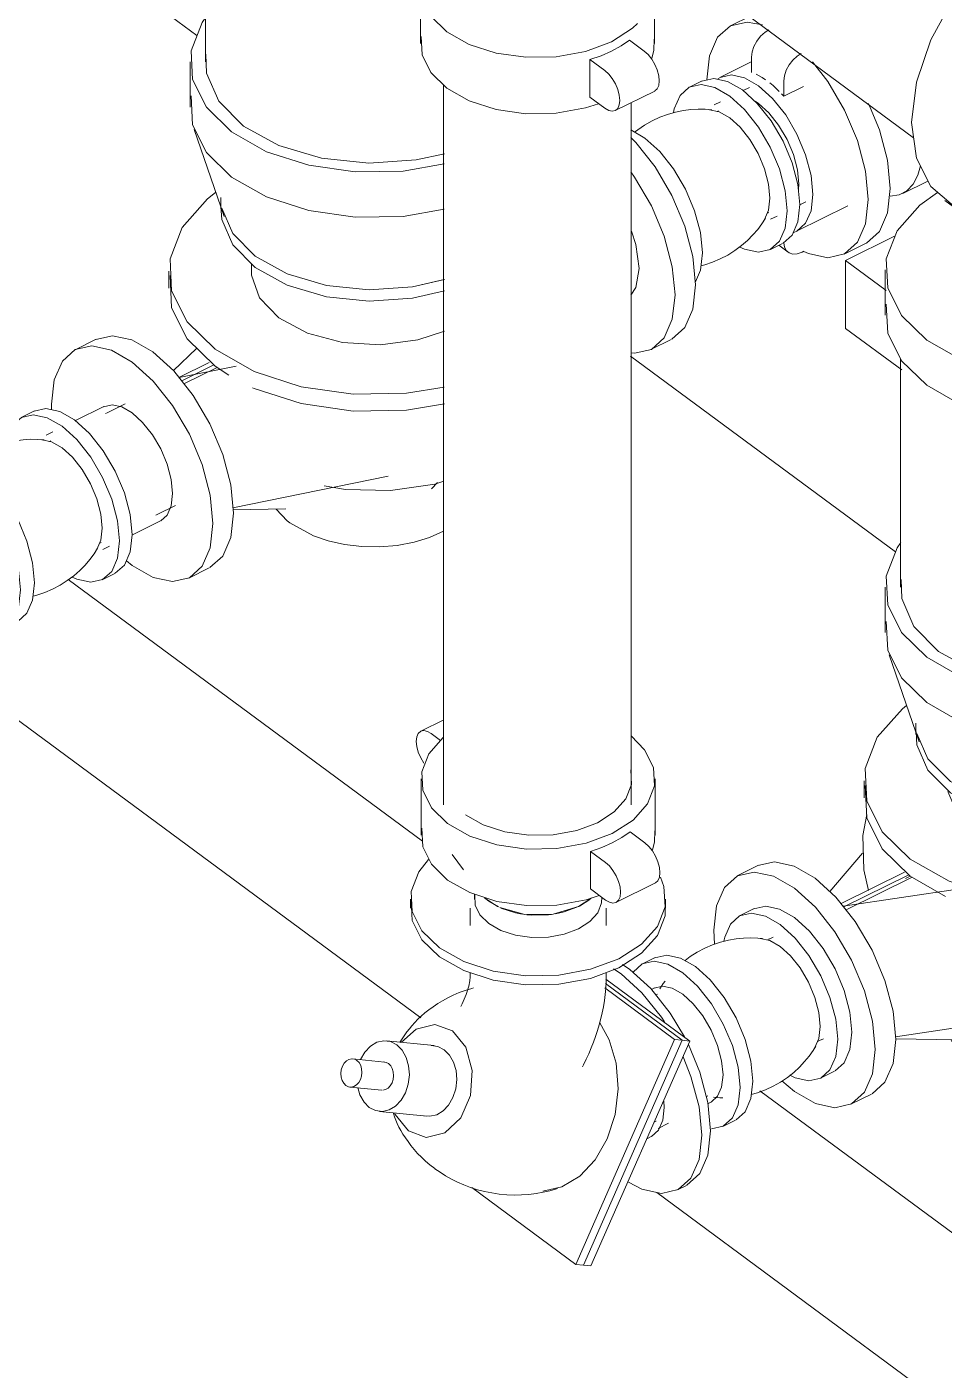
# Model space of a CAD drawing. Header units: metres. Extents: x 63 to 378, y -27 to 78.
# Drawn here: x 319.004 to 319.826, y -0.858 to 0.346 of the extents above; entities that cross this region are included whole.
import ezdxf

# ---------------------------------------------------------------- set-up
doc = ezdxf.new("R2010")
doc.units = ezdxf.units.M
for name, color, linetype, lineweight in [('A-FLOR', 7, 'Continuous', 9), ('M-EQPM', 7, 'Continuous', 18), ('P-PIPE', 7, 'Continuous', 18)]:
    doc.layers.add(name, color=color, linetype=linetype, lineweight=lineweight)

# ---------------------------------------------------------------- blocks, each defined once
blk = doc.blocks.new('Pump-Vertical_Inline-Taco-KV_D_Models - 4007D NEMA at 20 HP 3500 RPM TEFC-V383-3D BOMBAS')
at = {"layer": 'M-EQPM', "color": 11, "true_color": 0xff8080}
for p, q in [((-58.1535, 0.6072), (-58.1091, 0.6292)), ((-58.1535, 0.5463), (-58.1535, 0.6072)), ((-58.1535, 0.6072), (-58.1171, 0.5803)), ((-58.1179, 0.5987), (-58.1179, 0.5582)), ((-58.1032, 0.5091), (-58.1535, 0.5463)), ((-58.1042, 0.5191), (-58.1042, 0.3145)), ((-58.1179, 0.3145), (-58.1179, 0.2739)), ((-58.1145, 0.2537), (-58.0876, 0.1758)), ((-58.0905, 0.1927), (-58.0905, 0.1826)), ((-58.0631, 0.1337), (-58.0631, 0.1269)), ((-58.137, 0.1269), (-58.137, 0.1117)), ((-58.2021, 0.0658), (-58.2205, 0.0567)), ((-57.7051, 0.0565), (-57.6867, 0.0656)), ((-58.1121, 0.0577), (-58.1331, 0.0376)), ((-58.1008, 0.0451), (-58.128, 0.0316)), ((-58.0768, 0.0418), (-58.1279, 0.0314)), ((-58.1255, 0.0286), (-58.0973, 0.0426)), ((-58.0938, 0.0406), (-58.1235, 0.0259)), ((-58.0955, 0.0416), (-58.0834, 0.0335)), ((-58.1761, 0.0078), (-58.1924, -0.0002)), ((-58.0796, -0.0852), (-57.9406, -0.0569)), ((-57.8962, -0.0627), (-57.9018, -0.0681)), ((-58.1474, -0.0913), (-58.1311, -0.0833)), ((-58.0794, -0.087), (-58.0323, -0.0861)), ((-58.1751, -0.1327), (-58.1699, -0.1368)), ((-58.1192, -0.1482), (-58.1008, -0.1391))]:
    blk.add_line(p, q, dxfattribs=at)
for points in [[(-58.0788, 0.663, 0), (-58.087, 0.6567, 0), (-58.1073, 0.6338, 0), (-58.1171, 0.6086, 0), (-58.1158, 0.5827, 0), (-58.1034, 0.5579, 0), (-58.0808, 0.5358, 0)], [(-58.1171, 0.5681, 0), (-58.1158, 0.5422, 0), (-58.1034, 0.5174, 0), (-58.0808, 0.4954, 0)], [(-58.0808, 0.5358, 0), (-58.0495, 0.5181, 0), (-58.0117, 0.5058, 0), (-57.971, 0.5, 0)], [(-58.0808, 0.4954, 0), (-58.0495, 0.4776, 0), (-58.0117, 0.4654, 0), (-57.9708, 0.4595, 0)], [(-58.104, 0.3545, 0), (-58.1073, 0.3497, 0), (-58.1171, 0.3244, 0), (-58.1158, 0.2985, 0), (-58.1034, 0.2737, 0), (-58.0808, 0.2517, 0)], [(-58.1038, 0.3214, 0), (-58.1032, 0.3042, 0), (-58.0923, 0.2791, 0), (-58.0702, 0.2569, 0)], [(-58.0808, 0.2111, 0), (-58.1034, 0.2331, 0), (-58.1158, 0.2579, 0), (-58.1171, 0.2838, 0)], [(-58.0702, 0.2569, 0), (-58.0386, 0.2394, 0), (-58.0001, 0.228, 0), (-57.9579, 0.2236, 0), (-57.9153, 0.2265, 0), (-57.8899, 0.2321, 0)], [(-58.0808, 0.2517, 0), (-58.0495, 0.2339, 0), (-58.0117, 0.2217, 0), (-57.97, 0.2157, 0), (-57.9271, 0.2165, 0), (-57.8904, 0.2229, 0)], [(-57.723, 0.2467, 0), (-57.7186, 0.2422, 0), (-57.7011, 0.2202, 0), (-57.6861, 0.1946, 0), (-57.6746, 0.1673, 0), (-57.6674, 0.14, 0), (-57.665, 0.1146, 0), (-57.6674, 0.0928, 0), (-57.6746, 0.0762, 0), (-57.6861, 0.0658, 0)], [(-57.8904, 0.1823, 0), (-57.9271, 0.1759, 0), (-57.97, 0.1751, 0), (-58.0117, 0.1811, 0), (-58.0495, 0.1933, 0), (-58.0808, 0.2111, 0)], [(-57.7229, 0.0535, 0), (-57.7196, 0.0533, 0), (-57.7046, 0.0567, 0), (-57.6931, 0.0671, 0), (-57.6859, 0.0837, 0), (-57.6834, 0.1055, 0), (-57.6859, 0.1308, 0), (-57.6931, 0.1582, 0), (-57.7046, 0.1855, 0), (-57.7196, 0.2111, 0), (-57.7229, 0.2158, 0)], [(-58.0952, 0.1973, 0), (-58.1025, 0.1916, 0), (-58.1251, 0.1661, 0), (-58.136, 0.138, 0), (-58.1346, 0.1091, 0), (-58.1207, 0.0814, 0), (-58.0955, 0.0568, 0)], [(-58.0596, 0.1302, 0), (-58.0797, 0.1504, 0), (-58.0896, 0.1731, 0), (-58.0904, 0.1849, 0)], [(-58.0896, 0.1832, 0), (-58.0797, 0.1605, 0), (-58.0596, 0.1403, 0)], [(-58.0596, 0.1403, 0), (-58.0797, 0.1605, 0), (-58.0896, 0.1832, 0)], [(-57.7225, 0.1627, 0), (-57.7186, 0.1508, 0), (-57.7155, 0.1292, 0), (-57.7186, 0.1121, 0), (-57.7231, 0.1053, 0)], [(-58.0596, 0.1403, 0), (-58.0309, 0.1244, 0), (-57.9959, 0.114, 0), (-57.9575, 0.11, 0), (-57.9188, 0.1127, 0), (-57.8901, 0.1194, 0)], [(-57.8902, 0.1194, 0), (-57.9188, 0.1127, 0), (-57.9575, 0.11, 0), (-57.9959, 0.114, 0), (-58.0309, 0.1244, 0), (-58.0596, 0.1403, 0)], [(-58.136, 0.1228, 0), (-58.1346, 0.0939, 0), (-58.1207, 0.0662, 0), (-58.0955, 0.0416, 0)], [(-58.0631, 0.1269, 0), (-58.063, 0.1231, 0), (-58.0557, 0.1029, 0), (-58.0384, 0.085, 0)], [(-57.8901, 0.1093, 0), (-57.9188, 0.1025, 0), (-57.9575, 0.0999, 0), (-57.9959, 0.1039, 0), (-58.0309, 0.1143, 0), (-58.0596, 0.1302, 0)], [(-58.0384, 0.085, 0), (-58.0128, 0.0712, 0), (-57.9814, 0.0629, 0), (-57.9473, 0.0608, 0), (-57.9138, 0.0652, 0), (-57.89, 0.073, 0)], [(-58.2026, 0.0656, 0), (-58.1876, 0.069, 0), (-58.1702, 0.0652, 0), (-58.1514, 0.0544, 0)], [(-58.1699, 0.0453, 0), (-58.1886, 0.0561, 0), (-58.2061, 0.0599, 0), (-58.221, 0.0565, 0), (-58.2325, 0.0461, 0), (-58.2398, 0.0295, 0), (-58.2422, 0.0077, 0), (-58.2421, 0.0029, 0)], [(-58.1514, 0.0544, 0), (-58.1327, 0.0375, 0), (-58.1153, 0.0155, 0), (-58.1003, -0.01, 0), (-58.0888, -0.0374, 0), (-58.0816, -0.0647, 0), (-58.0791, -0.0901, 0), (-58.0816, -0.1119, 0), (-58.0888, -0.1285, 0), (-58.1003, -0.1388, 0)], [(-58.0955, 0.0568, 0), (-58.0607, 0.037, 0), (-58.0185, 0.0233, 0), (-57.9719, 0.0167, 0), (-57.924, 0.0176, 0), (-57.8902, 0.023, 0)], [(-58.1699, -0.1368, 0), (-58.1512, -0.1476, 0), (-58.1337, -0.1513, 0), (-58.1187, -0.1479, 0), (-58.1072, -0.1376, 0), (-58.1, -0.121, 0), (-58.0975, -0.0992, 0), (-58.1, -0.0738, 0), (-58.1072, -0.0465, 0), (-58.1187, -0.0192, 0), (-58.1337, 0.0064, 0), (-58.1512, 0.0284, 0), (-58.1699, 0.0453, 0)], [(-58.0621, 0.0224, 0), (-58.0607, 0.0218, 0), (-58.0185, 0.0081, 0), (-57.9719, 0.0015, 0), (-57.924, 0.0024, 0), (-57.8901, 0.0078, 0)], [(-57.998, -0.0654, 0), (-57.9788, -0.0689, 0), (-57.9383, -0.0696, 0), (-57.8987, -0.064, 0), (-57.8905, -0.0614, 0)], [(-58.041, -0.0863, 0), (-58.0311, -0.0968, 0), (-58.0286, -0.0987, 0)], [(-58.0286, -0.0987, 0), (-58.0074, -0.1104, 0), (-57.9942, -0.1149, 0), (-57.9797, -0.1182, 0), (-57.9642, -0.12, 0), (-57.9482, -0.1203, 0), (-57.9324, -0.1189, 0), (-57.9173, -0.1161, 0), (-57.9033, -0.1118, 0), (-57.8909, -0.1063, 0)]]:
    blk.add_polyline3d(points, dxfattribs=at)
blk = doc.blocks.new('C_S_L_ Suction Diffuser - 2_5-8 Inch - Flanged - 6_x4_-V384-3D BOMBAS')
at = {"layer": 'P-PIPE', "color": 11, "true_color": 0xff8080}
for p, q in [((-57.6161, 0.3554), (-57.6332, 0.347)), ((-57.4792, 0.1964), (-57.4567, 0.2075)), ((-57.5319, 0.1421), (-57.5122, 0.1518))]:
    blk.add_line(p, q, dxfattribs=at)
for points in [[(-57.605, 0.3477, 0), (-57.6187, 0.3501, 0), (-57.6337, 0.3467, 0), (-57.6452, 0.3364, 0), (-57.6524, 0.3197, 0), (-57.6549, 0.2982, 0)], [(-57.5679, 0.1446, 0), (-57.5638, 0.1427, 0), (-57.5464, 0.1389, 0), (-57.5314, 0.1423, 0), (-57.5199, 0.1527, 0), (-57.5126, 0.1693, 0), (-57.5102, 0.1911, 0), (-57.5126, 0.2165, 0), (-57.5199, 0.2438, 0), (-57.5314, 0.2711, 0), (-57.5464, 0.2967, 0), (-57.5601, 0.3145, 0)], [(-57.5099, 0.2772, 0), (-57.5002, 0.2535, 0), (-57.493, 0.2262, 0), (-57.4905, 0.2008, 0), (-57.493, 0.179, 0), (-57.5002, 0.1624, 0), (-57.5117, 0.152, 0)], [(-57.4635, 0.2212, 0), (-57.4657, 0.2128, 0), (-57.4699, 0.2047, 0), (-57.4755, 0.1987, 0), (-57.4825, 0.1951, 0), (-57.4905, 0.194, 0)]]:
    blk.add_polyline3d(points, dxfattribs=at)
blk = doc.blocks.new('C_S_L_Antivibratorio 2- Flanged - 4_-V385-3D BOMBAS')
at = {"layer": 'P-PIPE', "color": 11, "true_color": 0xff8080}
for p, q in [((-57.659, 0.2974), (-57.6704, 0.2918)), ((-57.5984, 0.146), (-57.587, 0.1516))]:
    blk.add_line(p, q, dxfattribs=at)
for points in [[(-57.5829, 0.1809, 0), (-57.5847, 0.1989, 0), (-57.5898, 0.2184, 0), (-57.598, 0.2378, 0), (-57.6086, 0.256, 0), (-57.6211, 0.2716, 0), (-57.6344, 0.2837, 0), (-57.6477, 0.2913, 0), (-57.6601, 0.294, 0), (-57.6708, 0.2916, 0), (-57.6789, 0.2842, 0), (-57.6841, 0.2724, 0), (-57.6848, 0.269, 0)], [(-57.6594, 0.2972, 0), (-57.6487, 0.2996, 0), (-57.6363, 0.2969, 0), (-57.623, 0.2893, 0), (-57.6097, 0.2772, 0), (-57.5973, 0.2616, 0), (-57.5866, 0.2434, 0), (-57.5785, 0.224, 0), (-57.5733, 0.2046, 0), (-57.5716, 0.1865, 0)], [(-57.6504, 0.2714, 0), (-57.6563, 0.2719, 0), (-57.6625, 0.2719, 0), (-57.6691, 0.2716, 0), (-57.6759, 0.2707, 0), (-57.683, 0.2693, 0), (-57.69, 0.2673, 0), (-57.6971, 0.2647, 0), (-57.704, 0.2615, 0), (-57.7106, 0.2578, 0), (-57.7168, 0.2536, 0), (-57.7196, 0.2514, 0)], [(-57.5983, 0.1923, 0), (-57.5995, 0.2049, 0), (-57.6032, 0.2185, 0), (-57.6089, 0.2322, 0), (-57.6163, 0.2449, 0), (-57.625, 0.2558, 0), (-57.6344, 0.2643, 0), (-57.6437, 0.2696, 0), (-57.6524, 0.2715, 0)], [(-57.7231, 0.2535, 0), (-57.7104, 0.2461, 0), (-57.6971, 0.2341, 0), (-57.6847, 0.2184, 0), (-57.674, 0.2002, 0), (-57.6658, 0.1808, 0), (-57.6607, 0.1614, 0), (-57.6589, 0.1433, 0)], [(-57.6253, 0.1484, 0), (-57.6211, 0.1465, 0), (-57.6086, 0.1438, 0), (-57.598, 0.1462, 0), (-57.5898, 0.1536, 0), (-57.5847, 0.1654, 0), (-57.5829, 0.1809, 0)], [(-57.6032, 0.1732, 0), (-57.5995, 0.1814, 0), (-57.5983, 0.1923, 0)], [(-57.5716, 0.1865, 0), (-57.5733, 0.171, 0), (-57.5785, 0.1592, 0), (-57.5866, 0.1518, 0)], [(-57.6024, 0.1743, 0), (-57.6056, 0.1693, 0), (-57.6093, 0.1643, 0), (-57.6136, 0.1593, 0), (-57.6185, 0.1544, 0), (-57.6239, 0.1497, 0), (-57.6298, 0.1453, 0), (-57.6361, 0.1413, 0), (-57.6428, 0.1378, 0), (-57.6498, 0.1348, 0), (-57.6568, 0.1324, 0), (-57.6603, 0.1315, 0)], [(-57.6589, 0.1433, 0), (-57.6607, 0.1278, 0), (-57.6651, 0.1172, 0)]]:
    blk.add_polyline3d(points, dxfattribs=at)
blk = doc.blocks.new('Victaulic-IPS-Rigid Coupling Style 07-W07-107 - Standard-V386-3D BOMBAS')
at = {"layer": 'P-PIPE', "color": 11, "true_color": 0xff8080}
for p, q in [((-57.6145, 0.3146), (-57.6427, 0.3006)), ((-57.6149, 0.3049), (-57.6149, 0.3187)), ((-57.5859, 0.2973), (-57.5859, 0.2836)), ((-57.5859, 0.2836), (-57.5681, 0.2924)), ((-57.5879, 0.2857), (-57.5859, 0.2836)), ((-57.5724, 0.2049), (-57.5726, 0.2001)), ((-57.5745, 0.1627), (-57.5284, 0.1854)), ((-57.5904, 0.15), (-57.5821, 0.1438))]:
    blk.add_line(p, q, dxfattribs=at)
for points in [[(-57.6149, 0.3187, 0), (-57.6143, 0.3233, 0), (-57.6127, 0.3282, 0), (-57.6101, 0.333, 0), (-57.6067, 0.3373, 0), (-57.6027, 0.341, 0), (-57.5994, 0.3432, 0)], [(-57.5704, 0.3218, 0), (-57.5738, 0.3196, 0), (-57.5777, 0.3159, 0), (-57.5811, 0.3116, 0), (-57.5837, 0.3068, 0), (-57.5854, 0.3019, 0), (-57.5859, 0.2973, 0)], [(-57.5599, 0.1956, 0), (-57.5615, 0.2127, 0), (-57.5664, 0.2311, 0), (-57.5741, 0.2496, 0), (-57.5842, 0.2668, 0), (-57.596, 0.2816, 0), (-57.6086, 0.293, 0), (-57.6212, 0.3002, 0), (-57.6329, 0.3028, 0), (-57.643, 0.3005, 0), (-57.6451, 0.2992, 0)], [(-57.6108, 0.3033, 0), (-57.6053, 0.3003, 0), (-57.6023, 0.2984, 0)], [(-57.5985, 0.2956, 0), (-57.5955, 0.2931, 0), (-57.59, 0.2879, 0)], [(-57.6115, 0.2792, 0), (-57.6086, 0.2772, 0), (-57.5992, 0.2687, 0), (-57.5905, 0.2577, 0), (-57.583, 0.2449, 0), (-57.5772, 0.2313, 0), (-57.5736, 0.2176, 0), (-57.5724, 0.2049, 0)], [(-57.577, 0.1616, 0), (-57.5741, 0.1628, 0), (-57.5664, 0.1698, 0), (-57.5615, 0.181, 0), (-57.5599, 0.1956, 0)], [(-57.5859, 0.152, 0), (-57.5854, 0.1486, 0), (-57.5837, 0.1454, 0), (-57.5811, 0.1432, 0), (-57.5777, 0.1422, 0), (-57.5738, 0.1424, 0), (-57.5695, 0.144, 0), (-57.568, 0.1448, 0)]]:
    blk.add_polyline3d(points, dxfattribs=at)
blk = doc.blocks.new('Non-Connector - AC-2603212-3D BOMBAS')
at = {"layer": 'P-PIPE', "color": 11, "true_color": 0xff8080}
for p, q in [((-59.5018, 0.914), (-59.503, 0.9134)), ((-59.458, 0.8223), (-59.4568, 0.8229))]:
    blk.add_line(p, q, dxfattribs=at)
blk = doc.blocks.new('C_S_L_Antivibratorio 2- Flanged - 4_-V394-3D BOMBAS')
at = {"layer": 'P-PIPE', "color": 11, "true_color": 0xff8080}
for p, q in [((-58.2575, 0.0016), (-58.2689, -0.004)), ((-58.3449, -0.0416), (-58.3576, -0.0479)), ((-58.1968, -0.1497), (-58.1855, -0.1441)), ((-58.2818, -0.1917), (-58.2729, -0.1873))]:
    blk.add_line(p, q, dxfattribs=at)
for points in [[(-58.2579, 0.0014, 0), (-58.2472, 0.0038, 0), (-58.2348, 0.0011, 0), (-58.2215, -0.0065, 0), (-58.2082, -0.0185, 0), (-58.1958, -0.0342, 0), (-58.1851, -0.0523, 0), (-58.1769, -0.0718, 0), (-58.1718, -0.0912, 0), (-58.17, -0.1093, 0)], [(-58.1814, -0.1149, 0), (-58.1831, -0.0968, 0), (-58.1883, -0.0774, 0), (-58.1965, -0.058, 0), (-58.2071, -0.0398, 0), (-58.2195, -0.0241, 0), (-58.2328, -0.0121, 0), (-58.2462, -0.0045, 0), (-58.2586, -0.0018, 0), (-58.2692, -0.0042, 0), (-58.2774, -0.0116, 0), (-58.2825, -0.0234, 0), (-58.2833, -0.0267, 0)], [(-58.2489, -0.0244, 0), (-58.2548, -0.0239, 0), (-58.261, -0.0238, 0), (-58.2676, -0.0242, 0), (-58.2744, -0.0251, 0), (-58.2814, -0.0265, 0), (-58.2885, -0.0285, 0), (-58.2956, -0.0311, 0), (-58.3024, -0.0343, 0), (-58.309, -0.038, 0), (-58.3152, -0.0422, 0), (-58.3181, -0.0444, 0)], [(-58.1968, -0.1035, 0), (-58.198, -0.0908, 0), (-58.2016, -0.0772, 0), (-58.2074, -0.0636, 0), (-58.2148, -0.0509, 0), (-58.2235, -0.0399, 0), (-58.2328, -0.0315, 0), (-58.2422, -0.0261, 0), (-58.2509, -0.0243, 0)], [(-58.2701, -0.1587, 0), (-58.2719, -0.1407, 0), (-58.277, -0.1213, 0), (-58.2852, -0.1018, 0), (-58.2959, -0.0836, 0), (-58.3083, -0.068, 0), (-58.3216, -0.056, 0), (-58.3349, -0.0483, 0), (-58.3473, -0.0456, 0), (-58.358, -0.048, 0), (-58.361, -0.05, 0)], [(-58.3453, -0.0418, 0), (-58.3346, -0.0393, 0), (-58.3222, -0.042, 0), (-58.3089, -0.0497, 0), (-58.2955, -0.0617, 0), (-58.2831, -0.0774, 0), (-58.2725, -0.0955, 0), (-58.2643, -0.115, 0), (-58.2592, -0.1344, 0), (-58.2574, -0.1525, 0)], [(-58.2016, -0.1226, 0), (-58.198, -0.1143, 0), (-58.1968, -0.1035, 0)], [(-58.2237, -0.1473, 0), (-58.2195, -0.1493, 0), (-58.2071, -0.152, 0), (-58.1965, -0.1495, 0), (-58.1883, -0.1422, 0), (-58.1831, -0.1303, 0), (-58.1814, -0.1149, 0)], [(-58.17, -0.1093, 0), (-58.1718, -0.1247, 0), (-58.1769, -0.1366, 0), (-58.1851, -0.1439, 0)], [(-58.2009, -0.1215, 0), (-58.2041, -0.1264, 0), (-58.2078, -0.1315, 0), (-58.2121, -0.1365, 0), (-58.2169, -0.1414, 0), (-58.2223, -0.1461, 0), (-58.2282, -0.1505, 0), (-58.2346, -0.1545, 0), (-58.2413, -0.158, 0), (-58.2482, -0.161, 0), (-58.2553, -0.1634, 0), (-58.2587, -0.1643, 0)], [(-58.2574, -0.1525, 0), (-58.2592, -0.1679, 0), (-58.2643, -0.1797, 0), (-58.2725, -0.1871, 0)], [(-58.2815, -0.1909, 0), (-58.277, -0.186, 0), (-58.2719, -0.1742, 0), (-58.2701, -0.1587, 0)]]:
    blk.add_polyline3d(points, dxfattribs=at)
blk = doc.blocks.new('Non-Connector - AC-V377-3D BOMBAS')
at = {"layer": 'P-PIPE', "color": 11, "true_color": 0xff8080}
for p, q in [((-59.4585, 0.9354), (-59.4598, 0.9348)), ((-59.4148, 0.8437), (-59.4135, 0.8443))]:
    blk.add_line(p, q, dxfattribs=at)
blk = doc.blocks.new('Pump-Vertical_Inline-Taco-KV_D_Models - 4009D NEMA at 15 HP 1760 RPM TEFC-2128334-3D BOMBAS')
at = {"layer": 'M-EQPM', "color": 11, "true_color": 0xff8080}
for p, q in [((-57.5305, 0.1365), (-57.4861, 0.1584)), ((-57.5305, 0.0755), (-57.5305, 0.1365)), ((-57.5305, 0.1365), (-57.4941, 0.1095)), ((-57.4949, 0.1279), (-57.4949, 0.0874)), ((-57.4802, 0.0384), (-57.5305, 0.0755)), ((-57.4812, 0.0483), (-57.4812, -0.1563)), ((-57.4949, -0.1563), (-57.4949, -0.1969)), ((-57.4914, -0.2171), (-57.4646, -0.295)), ((-57.4675, -0.2781), (-57.4675, -0.2882)), ((-57.5139, -0.33), (-57.5139, -0.3451)), ((-57.0713, -0.3377), (-57.0892, -0.3539)), ((-57.0526, -0.3859), (-57.0342, -0.3767)), ((-57.5153, -0.3946), (-57.5447, -0.429)), ((-57.6086, -0.4056), (-57.627, -0.4147)), ((-57.4778, -0.4118), (-57.5345, -0.4399)), ((-57.5321, -0.4429), (-57.4743, -0.4143)), ((-57.4708, -0.4163), (-57.53, -0.4456)), ((-57.4768, -0.4174), (-57.4725, -0.4153)), ((-57.4725, -0.4153), (-57.4411, -0.4335)), ((-57.4282, -0.4266), (-57.5326, -0.4423)), ((-57.5954, -0.4699), (-57.5989, -0.4717)), ((-57.4858, -0.5592), (-57.3611, -0.5404)), ((-57.5539, -0.5627), (-57.5503, -0.561)), ((-57.4852, -0.561), (-57.4314, -0.5619)), ((-57.4359, -0.5627), (-57.43, -0.5677)), ((-57.5878, -0.5986), (-57.5764, -0.6083)), ((-57.5257, -0.6197), (-57.5073, -0.6106))]:
    blk.add_line(p, q, dxfattribs=at)
for points in [[(-57.4482, 0.1972, 0), (-57.464, 0.1859, 0), (-57.4843, 0.163, 0), (-57.4941, 0.1378, 0), (-57.4927, 0.1119, 0), (-57.4804, 0.0871, 0), (-57.4578, 0.0651, 0)], [(-57.4941, 0.0973, 0), (-57.4927, 0.0714, 0), (-57.4804, 0.0466, 0), (-57.4578, 0.0246, 0)], [(-57.4578, 0.0651, 0), (-57.4265, 0.0473, 0), (-57.3887, 0.035, 0), (-57.347, 0.0291, 0), (-57.3378, 0.0287, 0)], [(-57.4578, 0.0246, 0), (-57.4265, 0.0068, 0), (-57.3887, -0.0054, 0), (-57.347, -0.0114, 0), (-57.3377, -0.0118, 0)], [(-57.481, -0.1163, 0), (-57.4843, -0.1211, 0), (-57.4941, -0.1464, 0), (-57.4927, -0.1723, 0), (-57.4804, -0.1971, 0), (-57.4578, -0.2191, 0)], [(-57.4808, -0.1494, 0), (-57.4802, -0.1666, 0), (-57.4693, -0.1917, 0), (-57.4472, -0.2139, 0)], [(-57.4578, -0.2597, 0), (-57.4804, -0.2377, 0), (-57.4927, -0.2129, 0), (-57.4941, -0.187, 0)], [(-57.0815, -0.1857, 0), (-57.0661, -0.2001, 0), (-57.0486, -0.2221, 0), (-57.0336, -0.2477, 0), (-57.0221, -0.275, 0), (-57.0149, -0.3023, 0), (-57.0125, -0.3277, 0), (-57.0149, -0.3495, 0), (-57.0221, -0.3661, 0), (-57.0336, -0.3765, 0)], [(-57.0891, -0.3832, 0), (-57.0845, -0.3852, 0), (-57.0671, -0.389, 0), (-57.0521, -0.3856, 0), (-57.0406, -0.3752, 0), (-57.0334, -0.3586, 0), (-57.0309, -0.3368, 0), (-57.0334, -0.3115, 0), (-57.0406, -0.2842, 0), (-57.0521, -0.2568, 0), (-57.0671, -0.2312, 0), (-57.0845, -0.2093, 0), (-57.0891, -0.2045, 0)], [(-57.4472, -0.2139, 0), (-57.4156, -0.2314, 0), (-57.3771, -0.2428, 0), (-57.3349, -0.2472, 0), (-57.2923, -0.2443, 0), (-57.2564, -0.2355, 0)], [(-57.4578, -0.2191, 0), (-57.4265, -0.2369, 0), (-57.3887, -0.2491, 0), (-57.347, -0.2551, 0), (-57.3041, -0.2542, 0), (-57.263, -0.2468, 0), (-57.2563, -0.2448, 0)], [(-57.0891, -0.2464, 0), (-57.0879, -0.248, 0), (-57.0748, -0.2686, 0), (-57.0661, -0.2915, 0), (-57.063, -0.3131, 0), (-57.0661, -0.3302, 0), (-57.0748, -0.3402, 0)], [(-57.4759, -0.2624, 0), (-57.4794, -0.2653, 0), (-57.5021, -0.2908, 0), (-57.513, -0.3189, 0), (-57.5115, -0.3478, 0), (-57.4977, -0.3755, 0), (-57.4725, -0.4001, 0)], [(-57.2563, -0.2854, 0), (-57.263, -0.2874, 0), (-57.3041, -0.2949, 0), (-57.347, -0.2957, 0), (-57.3887, -0.2897, 0), (-57.4265, -0.2775, 0), (-57.4578, -0.2597, 0)], [(-57.4366, -0.3406, 0), (-57.4567, -0.3204, 0), (-57.4666, -0.2977, 0), (-57.4674, -0.2859, 0)], [(-57.4666, -0.2875, 0), (-57.4567, -0.3103, 0), (-57.4366, -0.3305, 0)], [(-57.4366, -0.3305, 0), (-57.4567, -0.3103, 0), (-57.4666, -0.2875, 0)], [(-57.513, -0.3341, 0), (-57.5115, -0.363, 0), (-57.4977, -0.3907, 0), (-57.4725, -0.4153, 0)], [(-57.4366, -0.3305, 0), (-57.4079, -0.3464, 0), (-57.3729, -0.3568, 0), (-57.3345, -0.3608, 0), (-57.2958, -0.3581, 0), (-57.2599, -0.349, 0), (-57.2564, -0.3477, 0)], [(-57.2564, -0.3476, 0), (-57.2599, -0.349, 0), (-57.2958, -0.3581, 0), (-57.3345, -0.3608, 0), (-57.3729, -0.3568, 0), (-57.4079, -0.3464, 0), (-57.4366, -0.3305, 0)], [(-57.439, -0.3393, 0), (-57.4327, -0.354, 0), (-57.4154, -0.3719, 0)], [(-57.2564, -0.3578, 0), (-57.2599, -0.3591, 0), (-57.2958, -0.3682, 0), (-57.3345, -0.3709, 0), (-57.3729, -0.3669, 0), (-57.4079, -0.3565, 0), (-57.4366, -0.3406, 0)], [(-57.5099, -0.4281, 0), (-57.5143, -0.4097, 0), (-57.5151, -0.379, 0), (-57.5115, -0.3602, 0)], [(-57.4154, -0.3719, 0), (-57.3898, -0.3857, 0), (-57.3584, -0.394, 0), (-57.3243, -0.396, 0), (-57.2908, -0.3916, 0), (-57.2612, -0.3812, 0), (-57.2561, -0.3785, 0)], [(-57.6091, -0.4059, 0), (-57.5941, -0.4025, 0), (-57.5767, -0.4063, 0), (-57.5579, -0.417, 0)], [(-57.4725, -0.4001, 0), (-57.4376, -0.4199, 0), (-57.3955, -0.4336, 0), (-57.3489, -0.4402, 0), (-57.301, -0.4393, 0), (-57.2566, -0.4314, 0)], [(-57.5764, -0.4261, 0), (-57.5951, -0.4154, 0), (-57.6125, -0.4116, 0), (-57.6275, -0.415, 0), (-57.639, -0.4254, 0), (-57.6463, -0.442, 0), (-57.6487, -0.4637, 0), (-57.6481, -0.4763, 0)], [(-57.5579, -0.417, 0), (-57.5392, -0.434, 0), (-57.5218, -0.456, 0), (-57.5068, -0.4815, 0), (-57.4953, -0.5089, 0), (-57.488, -0.5362, 0), (-57.4856, -0.5616, 0), (-57.488, -0.5833, 0), (-57.4953, -0.5999, 0), (-57.5068, -0.6103, 0)], [(-57.5764, -0.6083, 0), (-57.5576, -0.619, 0), (-57.5402, -0.6228, 0), (-57.5252, -0.6194, 0), (-57.5137, -0.609, 0), (-57.5065, -0.5924, 0), (-57.504, -0.5707, 0), (-57.5065, -0.5453, 0), (-57.5137, -0.518, 0), (-57.5252, -0.4906, 0), (-57.5402, -0.4651, 0), (-57.5576, -0.4431, 0), (-57.5764, -0.4261, 0)], [(-57.4032, -0.4469, 0), (-57.3955, -0.4488, 0), (-57.3489, -0.4554, 0), (-57.301, -0.4545, 0), (-57.2566, -0.4465, 0)], [(-57.4067, -0.5429, 0), (-57.3792, -0.5492, 0), (-57.3342, -0.5529, 0), (-57.2885, -0.5501, 0), (-57.2567, -0.5435, 0)], [(-57.43, -0.5677, 0), (-57.4061, -0.5814, 0), (-57.3754, -0.5914, 0), (-57.3399, -0.5961, 0), (-57.3216, -0.5961, 0), (-57.3034, -0.5945, 0), (-57.2858, -0.5914, 0), (-57.2565, -0.5817, 0)]]:
    blk.add_polyline3d(points, dxfattribs=at)
blk = doc.blocks.new('C_S_L_Antivibratorio 2- Flanged - 4_-V428-3D BOMBAS')
at = {"layer": 'P-PIPE', "color": 11, "true_color": 0xff8080}
for p, q in [((-57.6124, -0.4443), (-57.6251, -0.4506)), ((-57.7011, -0.4882), (-57.7125, -0.4938)), ((-57.5531, -0.5964), (-57.5404, -0.5901)), ((-57.6404, -0.6395), (-57.6291, -0.6339))]:
    blk.add_line(p, q, dxfattribs=at)
for points in [[(-57.6128, -0.4445, 0), (-57.6021, -0.4421, 0), (-57.5897, -0.4448, 0), (-57.5764, -0.4524, 0), (-57.563, -0.4645, 0), (-57.5506, -0.4801, 0), (-57.54, -0.4983, 0), (-57.5318, -0.5177, 0), (-57.5267, -0.5372, 0), (-57.5249, -0.5552, 0)], [(-57.5376, -0.5615, 0), (-57.5394, -0.5435, 0), (-57.5445, -0.524, 0), (-57.5527, -0.5046, 0), (-57.5634, -0.4864, 0), (-57.5758, -0.4708, 0), (-57.5891, -0.4587, 0), (-57.6024, -0.4511, 0), (-57.6148, -0.4484, 0), (-57.6255, -0.4508, 0), (-57.6337, -0.4582, 0), (-57.6388, -0.47, 0), (-57.6396, -0.4736, 0)], [(-57.6744, -0.491, 0), (-57.6697, -0.4874, 0), (-57.6634, -0.4834, 0), (-57.6567, -0.4799, 0), (-57.6497, -0.4769, 0), (-57.6426, -0.4745, 0), (-57.6356, -0.4727, 0), (-57.6286, -0.4715, 0), (-57.6219, -0.4708, 0), (-57.6154, -0.4706, 0), (-57.6093, -0.4709, 0), (-57.6049, -0.4713, 0)], [(-57.5532, -0.55, 0), (-57.5544, -0.5374, 0), (-57.558, -0.5239, 0), (-57.5637, -0.5103, 0), (-57.5712, -0.4976, 0), (-57.5798, -0.4867, 0), (-57.5891, -0.4783, 0), (-57.5984, -0.473, 0), (-57.607, -0.4711, 0)], [(-57.625, -0.6047, 0), (-57.6268, -0.5866, 0), (-57.6319, -0.5672, 0), (-57.6401, -0.5478, 0), (-57.6507, -0.5296, 0), (-57.6631, -0.514, 0), (-57.6765, -0.5019, 0), (-57.6898, -0.4943, 0), (-57.7022, -0.4916, 0), (-57.7128, -0.494, 0), (-57.721, -0.5014, 0)], [(-57.7015, -0.4884, 0), (-57.6908, -0.486, 0), (-57.6784, -0.4887, 0), (-57.6651, -0.4963, 0), (-57.6518, -0.5083, 0), (-57.6394, -0.524, 0), (-57.6287, -0.5422, 0), (-57.6205, -0.5616, 0), (-57.6154, -0.581, 0), (-57.6137, -0.5991, 0)], [(-57.697, -0.5164, 0), (-57.6939, -0.5115, 0), (-57.6923, -0.5094, 0)], [(-57.558, -0.569, 0), (-57.5544, -0.5608, 0), (-57.5532, -0.55, 0)], [(-57.5806, -0.5936, 0), (-57.5758, -0.5959, 0), (-57.5634, -0.5986, 0), (-57.5527, -0.5962, 0), (-57.5445, -0.5888, 0), (-57.5394, -0.577, 0), (-57.5376, -0.5615, 0)], [(-57.5249, -0.5552, 0), (-57.5267, -0.5707, 0), (-57.5318, -0.5825, 0), (-57.54, -0.5899, 0)], [(-57.615, -0.611, 0), (-57.6094, -0.6094, 0), (-57.6024, -0.6068, 0), (-57.5955, -0.6036, 0), (-57.5889, -0.5999, 0), (-57.5827, -0.5958, 0), (-57.577, -0.5912, 0), (-57.5718, -0.5864, 0), (-57.5672, -0.5815, 0), (-57.5631, -0.5765, 0), (-57.5596, -0.5715, 0), (-57.5572, -0.5678, 0)], [(-57.6137, -0.5991, 0), (-57.6154, -0.6145, 0), (-57.6205, -0.6264, 0), (-57.6287, -0.6337, 0)], [(-57.6507, -0.6418, 0), (-57.6401, -0.6393, 0), (-57.6319, -0.632, 0), (-57.6268, -0.6202, 0), (-57.625, -0.6047, 0)], [(-57.649, -0.6135, 0), (-57.6432, -0.614, 0), (-57.6405, -0.614, 0)]]:
    blk.add_polyline3d(points, dxfattribs=at)
blk = doc.blocks.new('Multi-Purpose Valve - Angle - 3-12 Inch - Flanged - 4_-V436-3D BOMBAS')
at = {"layer": 'P-PIPE', "color": 11, "true_color": 0xff8080}
for p, q in [((-57.9204, -0.4359), (-57.9204, -0.4439)), ((-57.867, -0.4439), (-57.867, -0.4596)), ((-57.7451, -0.4596), (-57.7451, -0.4439)), ((-57.6918, -0.4439), (-57.6918, -0.4359)), ((-57.867, -0.5019), (-57.867, -0.5046)), ((-57.7451, -0.5046), (-57.7451, -0.5017)), ((-57.7317, -0.5029), (-57.7385, -0.4983)), ((-57.7306, -0.4945), (-57.7239, -0.499)), ((-57.6838, -0.5617), (-57.7464, -0.5155)), ((-57.7458, -0.5115), (-57.677, -0.5624)), ((-57.677, -0.5624), (-57.7458, -0.5115)), ((-57.7454, -0.5075), (-57.6702, -0.5631)), ((-57.8994, -0.5672), (-57.9419, -0.5629)), ((-57.7722, -0.7632), (-57.6838, -0.5617)), ((-57.677, -0.5624), (-57.7655, -0.7639)), ((-57.7655, -0.7639), (-57.677, -0.5624)), ((-57.6702, -0.5631), (-57.7587, -0.7645)), ((-57.6838, -0.5617), (-57.677, -0.5624)), ((-57.6702, -0.5631), (-57.677, -0.5624)), ((-57.9438, -0.5819), (-57.9722, -0.579)), ((-57.9747, -0.6043), (-57.9463, -0.6071)), ((-57.9482, -0.6261), (-57.9057, -0.6304)), ((-57.7086, -0.6506), (-57.7047, -0.6486)), ((-57.8656, -0.6942), (-57.7722, -0.7632)), ((-57.6811, -0.6964), (-57.6732, -0.6926)), ((-57.7722, -0.7632), (-57.7655, -0.7639)), ((-57.7655, -0.7639), (-57.7587, -0.7645))]:
    blk.add_line(p, q, dxfattribs=at)
for points in [[(-57.9043, -0.4005, 0), (-57.913, -0.4114, 0), (-57.9198, -0.429, 0), (-57.9189, -0.447, 0), (-57.9103, -0.4643, 0), (-57.8945, -0.4796, 0), (-57.8728, -0.4919, 0), (-57.8465, -0.5005, 0), (-57.8175, -0.5046, 0), (-57.7876, -0.504, 0), (-57.7591, -0.4988, 0), (-57.7337, -0.4893, 0)], [(-57.7337, -0.4893, 0), (-57.7133, -0.4762, 0), (-57.6992, -0.4603, 0), (-57.6923, -0.4427, 0), (-57.6933, -0.4247, 0), (-57.6965, -0.4162, 0)], [(-57.7337, -0.4974, 0), (-57.7591, -0.5069, 0), (-57.7876, -0.5121, 0), (-57.8175, -0.5126, 0), (-57.8465, -0.5085, 0), (-57.8728, -0.5, 0), (-57.8945, -0.4876, 0), (-57.9103, -0.4723, 0), (-57.9189, -0.4551, 0), (-57.9198, -0.437, 0)], [(-57.6922, -0.4378, 0), (-57.6923, -0.4508, 0), (-57.6992, -0.4684, 0), (-57.7133, -0.4842, 0), (-57.7337, -0.4974, 0)], [(-57.867, -0.5046, 0), (-57.867, -0.5056, 0), (-57.8671, -0.5067, 0), (-57.8672, -0.5079, 0), (-57.8674, -0.5092, 0), (-57.8676, -0.5107, 0), (-57.8679, -0.5123, 0), (-57.8683, -0.514, 0), (-57.8688, -0.5158, 0), (-57.8693, -0.5176, 0), (-57.87, -0.5195, 0), (-57.8707, -0.5215, 0), (-57.8715, -0.5235, 0), (-57.8723, -0.5256, 0), (-57.8733, -0.5277, 0), (-57.8743, -0.5298, 0), (-57.8754, -0.532, 0)], [(-57.7451, -0.5046, 0), (-57.7452, -0.5102, 0), (-57.7455, -0.5158, 0), (-57.746, -0.5213, 0), (-57.7467, -0.5268, 0), (-57.7476, -0.5323, 0), (-57.7487, -0.5377, 0), (-57.7499, -0.543, 0), (-57.7513, -0.5484, 0), (-57.7529, -0.5537, 0), (-57.7546, -0.5589, 0), (-57.7564, -0.5641, 0), (-57.7584, -0.5693, 0), (-57.7606, -0.5744, 0), (-57.7629, -0.5794, 0), (-57.7653, -0.5844, 0), (-57.7662, -0.5863, 0)], [(-57.6928, -0.546, 0), (-57.6955, -0.5418, 0), (-57.713, -0.5198, 0), (-57.7317, -0.5029, 0)], [(-57.7239, -0.499, 0), (-57.7052, -0.516, 0), (-57.6877, -0.538, 0), (-57.6749, -0.5593, 0)], [(-57.8639, -0.5154, 0), (-57.8656, -0.5159, 0), (-57.8714, -0.5177, 0), (-57.8769, -0.5197, 0), (-57.8821, -0.5219, 0), (-57.887, -0.5243, 0), (-57.8917, -0.5269, 0), (-57.8961, -0.5295, 0), (-57.9002, -0.5323, 0), (-57.904, -0.535, 0), (-57.9075, -0.5379, 0), (-57.9108, -0.5407, 0), (-57.9138, -0.5436, 0), (-57.9166, -0.5465, 0), (-57.9192, -0.5493, 0), (-57.9215, -0.5521, 0), (-57.9237, -0.5548, 0), (-57.9256, -0.5576, 0), (-57.9274, -0.5602, 0), (-57.929, -0.5628, 0), (-57.93, -0.5644, 0)], [(-57.9284, -0.5642, 0), (-57.9154, -0.5523, 0), (-57.8988, -0.5481, 0), (-57.8829, -0.554, 0)], [(-57.802, -0.6976, 0), (-57.7849, -0.6938, 0), (-57.7688, -0.6842, 0), (-57.7549, -0.6694, 0), (-57.7441, -0.6506, 0), (-57.7371, -0.6289, 0), (-57.7344, -0.6058, 0), (-57.7362, -0.583, 0), (-57.7424, -0.5619, 0), (-57.751, -0.5462, 0)], [(-57.9328, -0.5665, 0), (-57.9384, -0.5636, 0), (-57.9445, -0.5629, 0), (-57.9506, -0.5642, 0), (-57.9563, -0.5677, 0), (-57.9613, -0.5729, 0), (-57.9652, -0.5797, 0)], [(-57.8829, -0.554, 0), (-57.8709, -0.5687, 0), (-57.8651, -0.5894, 0), (-57.8668, -0.612, 0), (-57.8755, -0.6319, 0), (-57.8896, -0.6453, 0), (-57.9063, -0.6494, 0), (-57.9222, -0.6435, 0)], [(-57.9574, -0.6225, 0), (-57.9517, -0.6254, 0), (-57.9457, -0.6262, 0), (-57.9395, -0.6248, 0), (-57.9338, -0.6214, 0), (-57.9288, -0.6161, 0), (-57.925, -0.6094, 0), (-57.9225, -0.6016, 0), (-57.9215, -0.5934, 0), (-57.9222, -0.5852, 0), (-57.9244, -0.5777, 0), (-57.928, -0.5713, 0), (-57.9328, -0.5665, 0)], [(-57.9075, -0.6301, 0), (-57.9031, -0.6304, 0), (-57.897, -0.6291, 0), (-57.8913, -0.6256, 0), (-57.8863, -0.6204, 0), (-57.8824, -0.6136, 0), (-57.8799, -0.6059, 0), (-57.879, -0.5976, 0), (-57.8796, -0.5895, 0), (-57.8818, -0.582, 0), (-57.8855, -0.5756, 0), (-57.8902, -0.5708, 0)], [(-57.8902, -0.5708, 0), (-57.8959, -0.5679, 0), (-57.9019, -0.5671, 0)], [(-57.7252, -0.6895, 0), (-57.713, -0.6958, 0), (-57.6955, -0.6996, 0), (-57.6806, -0.6962, 0), (-57.6691, -0.6858, 0), (-57.6618, -0.6692, 0), (-57.6594, -0.6474, 0), (-57.6618, -0.6221, 0), (-57.6691, -0.5947, 0), (-57.676, -0.5771, 0)], [(-57.6714, -0.5662, 0), (-57.6612, -0.5909, 0), (-57.654, -0.6182, 0), (-57.6515, -0.6436, 0), (-57.654, -0.6653, 0), (-57.6612, -0.6819, 0), (-57.6727, -0.6923, 0)], [(-57.9685, -0.5805, 0), (-57.9708, -0.5793, 0), (-57.9732, -0.579, 0), (-57.9756, -0.5796, 0), (-57.9779, -0.5809, 0), (-57.9799, -0.583, 0), (-57.9815, -0.5857, 0), (-57.9825, -0.5888, 0), (-57.9828, -0.5921, 0), (-57.9826, -0.5954, 0), (-57.9817, -0.5984, 0), (-57.9803, -0.6009, 0), (-57.9783, -0.6029, 0)], [(-57.9783, -0.6029, 0), (-57.9761, -0.604, 0), (-57.9737, -0.6043, 0), (-57.9712, -0.6038, 0), (-57.9689, -0.6024, 0), (-57.9669, -0.6003, 0), (-57.9654, -0.5976, 0), (-57.9644, -0.5945, 0), (-57.964, -0.5912, 0), (-57.9643, -0.588, 0), (-57.9651, -0.585, 0), (-57.9666, -0.5824, 0), (-57.9685, -0.5805, 0)], [(-57.9401, -0.5833, 0), (-57.9382, -0.5852, 0), (-57.9368, -0.5878, 0), (-57.9359, -0.5908, 0), (-57.9356, -0.5941, 0), (-57.936, -0.5974, 0), (-57.937, -0.6005, 0), (-57.9386, -0.6031, 0), (-57.9406, -0.6053, 0), (-57.9429, -0.6066, 0), (-57.9453, -0.6072, 0)], [(-57.9448, -0.5818, 0), (-57.9424, -0.5822, 0), (-57.9401, -0.5833, 0)], [(-57.9678, -0.6048, 0), (-57.9658, -0.6113, 0), (-57.9621, -0.6177, 0), (-57.9574, -0.6225, 0)], [(-57.7044, -0.6485, 0), (-57.6983, -0.643, 0), (-57.6944, -0.6341, 0), (-57.6931, -0.6225, 0), (-57.6934, -0.6169, 0)], [(-57.9358, -0.6281, 0), (-57.9348, -0.631, 0), (-57.9336, -0.6339, 0), (-57.9323, -0.637, 0), (-57.9308, -0.6401, 0), (-57.9291, -0.6433, 0), (-57.9272, -0.6465, 0), (-57.925, -0.6499, 0), (-57.9227, -0.6532, 0), (-57.9201, -0.6567, 0), (-57.9172, -0.6602, 0), (-57.9141, -0.6637, 0), (-57.9107, -0.6672, 0), (-57.907, -0.6706, 0), (-57.903, -0.674, 0), (-57.8987, -0.6774, 0), (-57.8986, -0.6775, 0)], [(-57.9222, -0.6435, 0), (-57.9342, -0.6288, 0), (-57.9348, -0.6275, 0)], [(-57.8986, -0.6775, 0), (-57.894, -0.6807, 0), (-57.8891, -0.6838, 0), (-57.8838, -0.6868, 0), (-57.8783, -0.6895, 0), (-57.8726, -0.692, 0), (-57.8666, -0.6943, 0), (-57.8604, -0.6963, 0), (-57.854, -0.6979, 0), (-57.8475, -0.6992, 0), (-57.8409, -0.7002, 0), (-57.8342, -0.7008, 0), (-57.8276, -0.7011, 0), (-57.8209, -0.701, 0), (-57.8144, -0.7005, 0), (-57.8079, -0.6997, 0), (-57.8017, -0.6986, 0), (-57.7956, -0.6972, 0), (-57.7897, -0.6955, 0), (-57.7886, -0.6952, 0)]]:
    blk.add_polyline3d(points, dxfattribs=at)
blk = doc.blocks.new('Victaulic-IPS-Rigid Coupling Style 07-W07-107 - AC-V441-3D BOMBAS')
at = {"layer": 'P-PIPE', "color": 11, "true_color": 0xff8080}
for p, q in [((-57.2926, 0.5016), (-57.3693, 0.4637)), ((-57.2658, 0.4676), (-57.2658, 0.4384)), ((-57.374, 0.453), (-57.374, 0.4238)), ((-57.1981, 0.4209), (-57.2454, 0.4559)), ((-57.2693, 0.4377), (-57.2658, 0.4384)), ((-57.374, 0.4238), (-57.3425, 0.4005)), ((-57.3425, 0.4005), (-57.3425, 0.4297)), ((-57.3425, 0.4005), (-57.339, 0.4033)), ((-57.4417, 0.1903), (-57.3944, 0.1554)), ((-57.3728, 0.1753), (-57.3856, 0.1859)), ((-57.374, 0.1467), (-57.374, 0.1436)), ((-57.3425, 0.1203), (-57.3425, 0.1438)), ((-57.3472, 0.1096), (-57.31, 0.128))]:
    blk.add_line(p, q, dxfattribs=at)
for points in [[(-57.2927, 0.5015, 0), (-57.2894, 0.5023, 0), (-57.2856, 0.5014, 0), (-57.2816, 0.4991, 0), (-57.2775, 0.4954, 0), (-57.2737, 0.4906, 0), (-57.2704, 0.4851, 0), (-57.2679, 0.4791, 0), (-57.2663, 0.4732, 0), (-57.2658, 0.4676, 0)], [(-57.3425, 0.4297, 0), (-57.343, 0.4353, 0), (-57.3446, 0.4412, 0), (-57.3471, 0.4472, 0), (-57.3504, 0.4527, 0), (-57.3542, 0.4575, 0), (-57.3582, 0.4612, 0), (-57.3623, 0.4636, 0), (-57.3661, 0.4644, 0), (-57.3694, 0.4636, 0), (-57.3719, 0.4614, 0), (-57.3735, 0.4578, 0), (-57.374, 0.453, 0)], [(-57.2651, 0.4657, 0), (-57.2532, 0.4608, 0), (-57.2417, 0.4529, 0)], [(-57.4339, 0.1854, 0), (-57.4542, 0.2026, 0), (-57.467, 0.228, 0), (-57.4713, 0.2599, 0), (-57.467, 0.2961, 0), (-57.4542, 0.3342, 0), (-57.4339, 0.3714, 0), (-57.4074, 0.4054, 0), (-57.3766, 0.4338, 0), (-57.3741, 0.4357, 0)], [(-57.3041, 0.4255, 0), (-57.2847, 0.4336, 0), (-57.2741, 0.4367, 0)], [(-57.1692, 0.3647, 0), (-57.1728, 0.3832, 0), (-57.1856, 0.4086, 0), (-57.2059, 0.4258, 0), (-57.2324, 0.4336, 0), (-57.2632, 0.4316, 0), (-57.2963, 0.4197, 0)], [(-57.3342, 0.4069, 0), (-57.3235, 0.4144, 0), (-57.3041, 0.4255, 0)], [(-57.2963, 0.4197, 0), (-57.3293, 0.3989, 0), (-57.3602, 0.3705, 0), (-57.3866, 0.3365, 0), (-57.4069, 0.2992, 0), (-57.4197, 0.2612, 0), (-57.4241, 0.225, 0), (-57.4197, 0.1931, 0), (-57.4069, 0.1677, 0), (-57.3866, 0.1505, 0), (-57.3602, 0.1426, 0), (-57.3314, 0.1443, 0)], [(-57.2963, 0.3969, 0), (-57.2689, 0.4067, 0), (-57.2434, 0.4085, 0), (-57.2215, 0.402, 0), (-57.2121, 0.3955, 0)], [(-57.4019, 0.2359, 0), (-57.3983, 0.2659, 0), (-57.3878, 0.2973, 0), (-57.371, 0.3281, 0), (-57.3491, 0.3562, 0), (-57.3236, 0.3797, 0), (-57.2963, 0.3969, 0)], [(-57.374, 0.1436, 0), (-57.3735, 0.1381, 0), (-57.3719, 0.1321, 0), (-57.3694, 0.1262, 0), (-57.3661, 0.1206, 0), (-57.3623, 0.1158, 0), (-57.3582, 0.1121, 0), (-57.3542, 0.1098, 0), (-57.3504, 0.109, 0), (-57.3471, 0.1097, 0), (-57.3446, 0.1119, 0), (-57.343, 0.1156, 0), (-57.3425, 0.1203, 0)]]:
    blk.add_polyline3d(points, dxfattribs=at)
blk = doc.blocks.new('Victaulic-IPS-Reducer No 50-51 - AC-2417794-3D BOMBAS')
at = {"layer": 'P-PIPE', "color": 11, "true_color": 0xff8080}
for p, q in [((-57.883, -0.396), (-57.8731, -0.4096)), ((-57.8632, -0.4314), (-57.8632, -0.4359)), ((-57.8426, -0.4424), (-57.8532, -0.4354)), ((-57.7598, -0.4361), (-57.7691, -0.4422)), ((-57.7489, -0.4359), (-57.7489, -0.4343))]:
    blk.add_line(p, q, dxfattribs=at)
for points in [[(-57.7699, -0.4626, 0), (-57.7826, -0.4673, 0), (-57.7969, -0.4699, 0), (-57.8118, -0.4702, 0), (-57.8263, -0.4682, 0), (-57.8394, -0.4639, 0), (-57.8503, -0.4577, 0), (-57.8582, -0.4501, 0), (-57.8625, -0.4414, 0), (-57.8629, -0.4324, 0)], [(-57.854, -0.4347, 0), (-57.8503, -0.4377, 0), (-57.8415, -0.4429, 0)], [(-57.7699, -0.4426, 0), (-57.7927, -0.4494, 0), (-57.8181, -0.4496, 0), (-57.8405, -0.4434, 0)], [(-57.8394, -0.4439, 0), (-57.8263, -0.4482, 0), (-57.8203, -0.4493, 0)], [(-57.7904, -0.4491, 0), (-57.7826, -0.4474, 0), (-57.7699, -0.4426, 0)], [(-57.749, -0.4341, 0), (-57.7492, -0.4393, 0), (-57.7526, -0.4481, 0), (-57.7597, -0.456, 0), (-57.7699, -0.4626, 0)], [(-57.7699, -0.4426, 0), (-57.7597, -0.436, 0), (-57.7583, -0.4348, 0)], [(-57.8162, -0.4499, 0), (-57.8118, -0.4502, 0), (-57.7969, -0.45, 0), (-57.794, -0.4496, 0)]]:
    blk.add_polyline3d(points, dxfattribs=at)
blk = doc.blocks.new('Victaulic-IPS-Rigid Coupling Style 07-W07-107 - AC-V443-3D BOMBAS')
at = {"layer": 'P-PIPE', "color": 11, "true_color": 0xff8080}
for p, q in [((-57.8905, -0.2752), (-57.9112, -0.2854)), ((-57.8935, -0.2938), (-57.9019, -0.2876)), ((-57.9108, -0.3281), (-57.9108, -0.3787)), ((-57.7013, -0.3787), (-57.7013, -0.3281)), ((-57.7236, -0.3756), (-57.7103, -0.3855)), ((-57.7457, -0.403), (-57.759, -0.3931)), ((-57.759, -0.3931), (-57.759, -0.4268)), ((-57.759, -0.4268), (-57.7457, -0.4367)), ((-57.7363, -0.4388), (-57.7009, -0.4213))]:
    blk.add_line(p, q, dxfattribs=at)
for points in [[(-57.9019, -0.2876, 0), (-57.9053, -0.2856, 0), (-57.9086, -0.2849, 0), (-57.9113, -0.2855, 0), (-57.9135, -0.2874, 0), (-57.9148, -0.2905, 0), (-57.9153, -0.2945, 0), (-57.9148, -0.2992, 0), (-57.9135, -0.3043, 0), (-57.9113, -0.3093, 0), (-57.9086, -0.3141, 0)], [(-57.8911, -0.2911, 0), (-57.9041, -0.3057, 0), (-57.9103, -0.3218, 0), (-57.9095, -0.3383, 0), (-57.9016, -0.3541, 0), (-57.8872, -0.3682, 0), (-57.8672, -0.3795, 0), (-57.8431, -0.3873, 0), (-57.8165, -0.3911, 0), (-57.7892, -0.3906, 0), (-57.763, -0.3858, 0), (-57.7397, -0.3771, 0)], [(-57.7397, -0.3771, 0), (-57.721, -0.3651, 0), (-57.7081, -0.3505, 0), (-57.7018, -0.3344, 0), (-57.7027, -0.3179, 0), (-57.7106, -0.3021, 0), (-57.7228, -0.2897, 0)], [(-57.723, -0.3199, 0), (-57.7223, -0.3332, 0), (-57.7274, -0.3461, 0), (-57.7378, -0.3578, 0), (-57.7528, -0.3674, 0)], [(-57.7528, -0.3674, 0), (-57.7715, -0.3744, 0), (-57.7925, -0.3783, 0), (-57.8145, -0.3787, 0), (-57.8358, -0.3756, 0), (-57.8552, -0.3694, 0), (-57.8712, -0.3603, 0)], [(-57.7514, -0.4327, 0), (-57.763, -0.4364, 0), (-57.7892, -0.4412, 0), (-57.8165, -0.4417, 0), (-57.8431, -0.4379, 0), (-57.8672, -0.4301, 0), (-57.8872, -0.4188, 0), (-57.9016, -0.4047, 0), (-57.9095, -0.3889, 0), (-57.9103, -0.3724, 0)], [(-57.7236, -0.3756, 0), (-57.7312, -0.3808, 0), (-57.7397, -0.3855, 0)], [(-57.7015, -0.3748, 0), (-57.7018, -0.385, 0), (-57.7036, -0.3918, 0)], [(-57.7397, -0.3855, 0), (-57.749, -0.3896, 0), (-57.759, -0.3931, 0)], [(-57.7103, -0.3855, 0), (-57.7068, -0.3886, 0), (-57.7036, -0.3927, 0), (-57.7008, -0.3974, 0), (-57.6987, -0.4025, 0), (-57.6973, -0.4075, 0), (-57.6969, -0.4122, 0), (-57.6973, -0.4163, 0), (-57.6987, -0.4194, 0), (-57.7008, -0.4213, 0)], [(-57.7362, -0.4388, 0), (-57.7341, -0.4368, 0), (-57.7327, -0.4338, 0), (-57.7323, -0.4297, 0), (-57.7327, -0.425, 0), (-57.7341, -0.42, 0), (-57.7362, -0.4149, 0), (-57.739, -0.4102, 0), (-57.7422, -0.4061, 0), (-57.7457, -0.403, 0)], [(-57.7457, -0.4367, 0), (-57.7422, -0.4387, 0), (-57.739, -0.4394, 0), (-57.7363, -0.4388, 0)]]:
    blk.add_polyline3d(points, dxfattribs=at)
blk = doc.blocks.new('Victaulic-IPS-Rigid Coupling Style 07-W07-107 - AC-V450-3D BOMBAS')
at = {"layer": 'P-PIPE', "color": 11, "true_color": 0xff8080}
for p, q in [((-57.9114, 0.3751), (-57.9114, 0.3309)), ((-57.7019, 0.3309), (-57.7019, 0.3535)), ((-57.7242, 0.3339), (-57.7109, 0.3241)), ((-57.7463, 0.3066), (-57.7596, 0.3164)), ((-57.7596, 0.3164), (-57.7596, 0.2827)), ((-57.7596, 0.2827), (-57.7463, 0.2728)), ((-57.7369, 0.2707), (-57.7015, 0.2882))]:
    blk.add_line(p, q, dxfattribs=at)
for points in [[(-57.9108, 0.3746, 0), (-57.9101, 0.3712, 0), (-57.9022, 0.3554, 0), (-57.8878, 0.3414, 0), (-57.8678, 0.33, 0), (-57.8437, 0.3222, 0), (-57.8171, 0.3185, 0), (-57.7898, 0.319, 0), (-57.7636, 0.3237, 0), (-57.7403, 0.3324, 0)], [(-57.752, 0.2769, 0), (-57.7636, 0.2731, 0), (-57.7898, 0.2684, 0), (-57.8171, 0.2679, 0), (-57.8437, 0.2716, 0), (-57.8678, 0.2795, 0), (-57.8878, 0.2908, 0), (-57.9022, 0.3048, 0), (-57.9101, 0.3206, 0), (-57.9109, 0.3372, 0)], [(-57.7403, 0.3324, 0), (-57.7216, 0.3445, 0), (-57.7169, 0.3488, 0)], [(-57.7242, 0.3339, 0), (-57.7318, 0.3287, 0), (-57.7403, 0.324, 0)], [(-57.7021, 0.3347, 0), (-57.7024, 0.3245, 0), (-57.7041, 0.3178, 0)], [(-57.7403, 0.324, 0), (-57.7496, 0.3199, 0), (-57.7596, 0.3164, 0)], [(-57.7109, 0.3241, 0), (-57.7074, 0.3209, 0), (-57.7042, 0.3168, 0), (-57.7014, 0.3121, 0), (-57.6993, 0.3071, 0), (-57.6979, 0.302, 0), (-57.6975, 0.2973, 0), (-57.6979, 0.2933, 0), (-57.6993, 0.2902, 0), (-57.7014, 0.2883, 0)], [(-57.7368, 0.2708, 0), (-57.7346, 0.2727, 0), (-57.7333, 0.2758, 0), (-57.7329, 0.2798, 0), (-57.7333, 0.2845, 0), (-57.7346, 0.2896, 0), (-57.7368, 0.2946, 0), (-57.7396, 0.2994, 0), (-57.7428, 0.3034, 0), (-57.7463, 0.3066, 0)], [(-57.7463, 0.2728, 0), (-57.7428, 0.2708, 0), (-57.7396, 0.2701, 0), (-57.7369, 0.2707, 0)]]:
    blk.add_polyline3d(points, dxfattribs=at)
blk = doc.blocks.new('Non-Connector - AC-V382-3D BOMBAS')
at = {"layer": 'P-PIPE', "color": 11, "true_color": 0xff8080}
blk.add_line((-58.2335, 0.6467), (-58.2322, 0.6473), dxfattribs=at)

msp = doc.modelspace()

# ---------------------------------------------------------------- linework, layer by layer
at = {"layer": 'A-FLOR'}
for p, q in [((319.1561, 0.3379), (318.9077, 0.5215)), ((319.7823, -0.1247), (319.5448, 0.0507)), ((319.0407, -0.1495), (319.3582, -0.3841)), ((319.3568, -0.5424), (318.9537, -0.2446)), ((319.6606, -0.6076), (319.9916, -0.8521)), ((319.9898, -1.0102), (319.5684, -0.6988))]:
    msp.add_line(p, q, dxfattribs=at)
at = {"layer": 'P-PIPE', "color": 11, "true_color": 0xff8080}
for p, q in [((319.5281, 0.4462), (319.7985, 0.2464)), ((319.377, 0.2939), (319.377, -0.3513)), ((319.6513, 0.2914), (319.6457, 0.2886)), ((319.5453, -0.3513), (319.5453, 0.2777)), ((319.6255, 0.2787), (319.6196, 0.2758)), ((319.6964, 0.1862), (319.7019, 0.1889)), ((319.6703, 0.1733), (319.6761, 0.1762)), ((319.0727, 0.0055), (319.0472, -0.0071)), ((319.027, -0.0171), (319.0211, -0.02)), ((319.0979, -0.1096), (319.1234, -0.097)), ((319.0718, -0.1225), (319.0777, -0.1196)), ((319.5662, -0.5154), (319.5634, -0.5168)), ((319.6141, -0.6193), (319.6168, -0.6179)), ((319.5694, -0.6413), (319.5788, -0.6367))]:
    msp.add_line(p, q, dxfattribs=at)
for points in [[(319.0725, 0.0054, 0), (319.08, 0.0071, 0), (319.0887, 0.0052, 0), (319.0981, -0.0002, 0)], [(319.0981, -0.0002, 0), (319.1074, -0.0087, 0), (319.1162, -0.0197, 0), (319.1237, -0.0325, 0), (319.1294, -0.0461, 0), (319.133, -0.0598, 0), (319.1342, -0.0725, 0)], [(319.1342, -0.0725, 0), (319.133, -0.0834, 0), (319.1294, -0.0917, 0), (319.1237, -0.0968, 0)], [(319.5659, -0.5156, 0), (319.5734, -0.5139, 0), (319.5821, -0.5158, 0), (319.5915, -0.5211, 0)], [(319.5915, -0.5211, 0), (319.6009, -0.5296, 0), (319.6096, -0.5406, 0), (319.6171, -0.5534, 0), (319.6228, -0.5671, 0), (319.6264, -0.5807, 0), (319.6277, -0.5934, 0)], [(319.6277, -0.5934, 0), (319.6264, -0.6043, 0), (319.6228, -0.6126, 0), (319.6171, -0.6178, 0)]]:
    msp.add_polyline3d(points, dxfattribs=at)

# ---------------------------------------------------------------- block references
at = {"layer": 'M-EQPM', "color": 11, "true_color": 0xff8080}
for name in ['Pump-Vertical_Inline-Taco-KV_D_Models - 4007D NEMA at 20 HP 3500 RPM TEFC-V383-3D BOMBAS', 'Pump-Vertical_Inline-Taco-KV_D_Models - 4009D NEMA at 15 HP 1760 RPM TEFC-2128334-3D BOMBAS']:
    msp.add_blockref(name, (377.268, 0), dxfattribs=at)
at = {"layer": 'P-PIPE', "color": 11, "true_color": 0xff8080}
for name, p in [('Victaulic-IPS-Rigid Coupling Style 07-W07-107 - AC-V441-3D BOMBAS', (377.268, 0)), ('Victaulic-IPS-Rigid Coupling Style 07-W07-107 - AC-V450-3D BOMBAS', (377.268, 0)), ('C_S_L_ Suction Diffuser - 2_5-8 Inch - Flanged - 6_x4_-V384-3D BOMBAS', (377.268, 0)), ('Victaulic-IPS-Rigid Coupling Style 07-W07-107 - Standard-V386-3D BOMBAS', (377.268, 0)), ('C_S_L_Antivibratorio 2- Flanged - 4_-V385-3D BOMBAS', (377.268, 0)), ('Non-Connector - AC-2603212-3D BOMBAS', (379.1254, -0.6434)), ('C_S_L_Antivibratorio 2- Flanged - 4_-V394-3D BOMBAS', (377.268, 0)), ('Non-Connector - AC-V377-3D BOMBAS', (378.5341, -0.9356)), ('Non-Connector - AC-2603212-3D BOMBAS', (378.527, -0.9391)), ('Victaulic-IPS-Rigid Coupling Style 07-W07-107 - AC-V443-3D BOMBAS', (377.268, 0)), ('Victaulic-IPS-Reducer No 50-51 - AC-2417794-3D BOMBAS', (377.268, 0)), ('Multi-Purpose Valve - Angle - 3-12 Inch - Flanged - 4_-V436-3D BOMBAS', (377.268, 0)), ('C_S_L_Antivibratorio 2- Flanged - 4_-V428-3D BOMBAS', (377.268, 0)), ('Non-Connector - AC-V377-3D BOMBAS', (379.1276, -1.407)), ('Non-Connector - AC-V377-3D BOMBAS', (379.0275, -1.4565)), ('Non-Connector - AC-V382-3D BOMBAS', (377.8, -1.2823))]:
    msp.add_blockref(name, p, dxfattribs=at)

doc.saveas('drawing.dxf')
